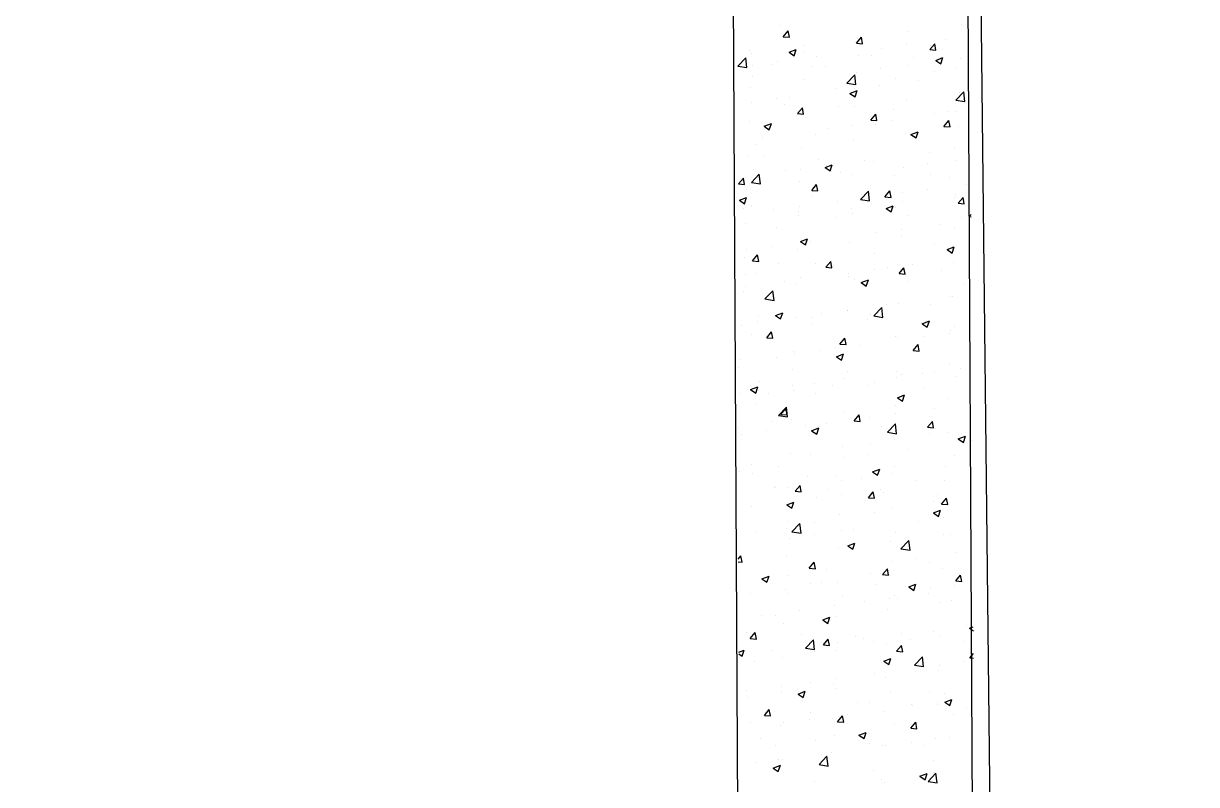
# Model space of a CAD drawing. Header units: millimetres. Extents: x 331487 to 517269, y 198509 to 399936.
# Drawn here: x 448285 to 449434, y 317295 to 318041 of the extents above; entities that cross this region are included whole.
import ezdxf

# ---------------------------------------------------------------- set-up
doc = ezdxf.new("R2010")
doc.units = ezdxf.units.MM
doc.header["$MEASUREMENT"] = 0
doc.layers.add('9th_plot boundry', color=1, linetype='Continuous')
doc.layers.add('COLUMN', color=6, linetype='Continuous')

msp = doc.modelspace()

# ---------------------------------------------------------------- linework, layer by layer
at = {"layer": '9th_plot boundry'}
msp.add_line((449434.4, 299006.3), (448946.6, 343103.6), dxfattribs=at)
msp.add_lwpolyline([(448946.6, 343103.6), (414422.2, 340817.1, 0.386106), (408845.6, 334960.7), (408845.6, 299960.7), (449434.4, 299006.3)], format="xyb", close=True, dxfattribs=at)
at = {"layer": 'COLUMN'}
for p, q in [((448972.9, 319477.3), (449064.3, 302244.5)), ((449202.9, 319478.5), (449294.4, 302239))]:
    msp.add_line(p, q, dxfattribs=at)
at = {"layer": 'COLUMN', "color": 2, "linetype": 'Continuous'}
for p, q in [((449025.6, 318039.1), (449025.6, 318039.1)), ((449204.6, 318039.9), (449204.6, 318039.9)), ((449029.6, 318027.6), (449034.5, 318033.4)), ((449029.6, 318027.6), (449035.6, 318027.1)), ((449035.6, 318027.1), (449034.5, 318033.4)), ((449101.4, 318021.3), (449106.2, 318027.1)), ((449102.1, 318026), (449102.1, 318026)), ((449107.3, 318020.8), (449106.2, 318027.1)), ((449152.7, 318032.4), (449152.7, 318032.4)), ((448996.8, 318014.2), (448996.8, 318014.2)), ((449035.3, 318012.5), (449042.3, 318015.2)), ((449040.2, 318009.1), (449042.3, 318015.2)), ((449050.8, 318019), (449050.8, 318019)), ((449101.4, 318021.3), (449107.3, 318020.8)), ((449125.4, 318016.3), (449125.4, 318016.3)), ((449150.4, 318019.6), (449150.4, 318019.6)), ((449173.1, 318015.1), (449177.9, 318020.8)), ((449173.1, 318015.1), (449179.1, 318014.6)), ((449174.1, 318019), (449174.1, 318019)), ((449179.1, 318014.5), (449177.9, 318020.8)), ((449188.3, 318024.6), (449188.3, 318024.6)), ((448985.1, 317998.8), (448992.9, 318006.9)), ((448994, 317997.4), (448992.9, 318006.9)), ((448998.9, 318011.5), (448998.9, 318011.5)), ((449024.3, 318003), (449024.3, 318003)), ((449035.3, 318012.5), (449040.2, 318009.1)), ((449050.2, 318011.9), (449050.2, 318011.9)), ((449062.2, 318008), (449062.2, 318008)), ((449103.6, 318009.7), (449103.6, 318009.7)), ((449115.7, 318009), (449115.7, 318009)), ((449157, 318007.4), (449157, 318007.4)), ((449179, 318004.5), (449186, 318007.2)), ((449179, 318004.5), (449183.9, 318001.1)), ((449183.9, 318001.1), (449186, 318007.2)), ((449203.4, 318006.6), (449203.4, 318006.6)), ((449210.4, 318005.2), (449210.4, 318005.2)), ((448985.1, 317998.8), (448994, 317997.4)), ((448999.3, 317999.7), (448999.3, 317999.7)), ((449017.9, 318000.8), (449017.9, 318000.8)), ((449057.4, 317999), (449057.4, 317999)), ((449071.3, 317998.5), (449071.3, 317998.5)), ((449100.9, 317992.7), (449100.9, 317992.7)), ((449124.7, 317996.3), (449124.7, 317996.3)), ((449151.4, 317999.1), (449151.4, 317999.1)), ((449178.1, 317994), (449178.1, 317994)), ((449198, 317997.1), (449198, 317997.1)), ((448999.1, 317989), (448999.1, 317989)), ((449049.6, 317985.7), (449049.6, 317985.7)), ((449091.8, 317982.3), (449099.6, 317990.4)), ((449091.8, 317982.3), (449100.7, 317980.9)), ((449100.7, 317980.9), (449099.6, 317990.4)), ((449124.1, 317980.1), (449124.1, 317980.1)), ((449139.7, 317987.1), (449139.7, 317987.1)), ((449162, 317985.1), (449162, 317985.1)), ((448997.6, 317978.2), (448997.6, 317978.2)), ((449035.9, 317968.5), (449035.9, 317968.5)), ((449081.4, 317977), (449081.4, 317977)), ((449094.9, 317972.2), (449101.9, 317974.9)), ((449094.9, 317972.2), (449099.9, 317968.9)), ((449099.1, 317976.8), (449099.1, 317976.8)), ((449099.9, 317968.9), (449101.9, 317974.9)), ((449198.5, 317965.7), (449206.3, 317973.8)), ((449202.2, 317973.3), (449202.2, 317973.3)), ((449207.4, 317964.3), (449206.3, 317973.8)), ((448998, 317963.5), (448998, 317963.5)), ((449023.1, 317967), (449023.1, 317967)), ((449030.3, 317961.1), (449030.3, 317961.1)), ((449043.5, 317952.4), (449048.3, 317958.2)), ((449049.5, 317951.9), (449048.3, 317958.1)), ((449083.7, 317958.9), (449083.7, 317958.9)), ((449099.7, 317959.4), (449099.7, 317959.4)), ((449137.1, 317956.6), (449137.1, 317956.6)), ((449150.2, 317965.8), (449150.2, 317965.8)), ((449198.5, 317965.7), (449207.4, 317964.3)), ((448996.4, 317944.9), (448996.4, 317944.9)), ((449043.5, 317952.4), (449049.5, 317951.9)), ((449048.4, 317952.4), (449048.4, 317952.4)), ((449115.2, 317946.1), (449120.1, 317951.9)), ((449115.2, 317946.1), (449121.2, 317945.6)), ((449121.2, 317945.6), (449120.1, 317951.9)), ((449135.7, 317945.7), (449135.7, 317945.7)), ((449177.9, 317952.1), (449177.9, 317952.1)), ((449187, 317939.9), (449191.8, 317945.6)), ((449190.5, 317954.3), (449190.5, 317954.3)), ((449192.9, 317939.3), (449191.8, 317945.6)), ((449198.8, 317954), (449198.8, 317954)), ((449010.9, 317940), (449017.9, 317942.7)), ((449010.9, 317940), (449015.9, 317936.6)), ((449015.9, 317936.6), (449017.9, 317942.7)), ((449072.8, 317937.4), (449072.8, 317937.4)), ((449097.8, 317940.7), (449097.8, 317940.7)), ((449119.6, 317942), (449119.6, 317942)), ((449154.6, 317932), (449161.6, 317934.7)), ((449159.6, 317928.6), (449161.6, 317934.7)), ((449187, 317939.9), (449192.9, 317939.3)), ((449200.9, 317940.1), (449200.9, 317940.1)), ((449002.9, 317922), (449002.9, 317922)), ((449009.6, 317929.1), (449009.6, 317929.1)), ((449061.3, 317932), (449061.3, 317932)), ((449098.5, 317926.2), (449098.5, 317926.2)), ((449149, 317932.6), (449149, 317932.6)), ((449154.6, 317932), (449159.6, 317928.6)), ((448995.2, 317911.6), (448995.2, 317911.6)), ((449047.1, 317919.1), (449047.1, 317919.1)), ((449172.5, 317914.6), (449172.5, 317914.6)), ((449197.5, 317917.9), (449197.5, 317917.9)), ((449010.9, 317910), (449010.9, 317910)), ((449064.2, 317907.8), (449064.2, 317907.8)), ((449070.6, 317899.7), (449077.6, 317902.4)), ((449070.6, 317899.7), (449075.6, 317896.4)), ((449071.5, 317901.3), (449071.5, 317901.3)), ((449075.6, 317896.4), (449077.6, 317902.4)), ((449109.4, 317906.2), (449109.4, 317906.2)), ((449117.6, 317905.5), (449117.6, 317905.5)), ((449147.8, 317899.3), (449147.8, 317899.3)), ((449171, 317903.2), (449171, 317903.2)), ((449199.7, 317906.8), (449199.7, 317906.8)), ((448985.7, 317883.5), (448990.5, 317889.2)), ((448991.6, 317882.9), (448990.5, 317889.2)), ((448998.3, 317884.8), (449006.1, 317893)), ((449007.2, 317883.5), (449006.1, 317893)), ((449031.9, 317896.6), (449031.9, 317896.6)), ((449046.5, 317898), (449046.5, 317898)), ((449085.3, 317894.3), (449085.3, 317894.3)), ((449097.3, 317892.9), (449097.3, 317892.9)), ((449138.7, 317892.1), (449138.7, 317892.1)), ((449173.8, 317892.4), (449173.8, 317892.4)), ((449192.1, 317889.8), (449192.1, 317889.8)), ((448985.7, 317883.5), (448991.6, 317882.9)), ((448994, 317878.3), (448994, 317878.3)), ((448998.3, 317884.8), (449007.2, 317883.5)), ((449045.9, 317885.8), (449045.9, 317885.8)), ((449057.4, 317877.2), (449062.2, 317882.9)), ((449057.4, 317877.2), (449063.4, 317876.7)), ((449063.4, 317876.7), (449062.2, 317882.9)), ((449105.1, 317868.3), (449112.9, 317876.4)), ((449114, 317866.9), (449112.9, 317876.4)), ((449115.4, 317882.4), (449115.4, 317882.4)), ((449129.1, 317870.9), (449133.9, 317876.7)), ((449135.1, 317870.4), (449133.9, 317876.7)), ((449171.2, 317878.4), (449171.2, 317878.4)), ((449209.1, 317883.4), (449209.1, 317883.4)), ((448986.6, 317867.5), (448993.6, 317870.2)), ((448986.6, 317867.5), (448991.6, 317864.1)), ((448991.6, 317864.1), (448993.6, 317870.2)), ((449057.1, 317872.4), (449057.1, 317872.4)), ((449083.1, 317866.8), (449083.1, 317866.8)), ((449105.1, 317868.3), (449114, 317866.9)), ((449129.1, 317870.9), (449135.1, 317870.4)), ((449146.2, 317875.1), (449146.2, 317875.1)), ((449146.6, 317866), (449146.6, 317866)), ((449197.7, 317870.4), (449197.7, 317870.4)), ((449198.5, 317873.5), (449198.5, 317873.5)), ((449200.8, 317864.6), (449205.7, 317870.4)), ((449200.8, 317864.6), (449206.8, 317864.1)), ((449206.8, 317864.1), (449205.7, 317870.4)), ((448991, 317859.2), (448991, 317859.2)), ((448998.8, 317862.4), (448998.8, 317862.4)), ((449020.1, 317858.5), (449020.1, 317858.5)), ((449044.3, 317856.9), (449044.3, 317856.9)), ((449045.2, 317861.8), (449045.2, 317861.8)), ((449096.1, 317859.6), (449096.1, 317859.6)), ((449097.7, 317854.7), (449097.7, 317854.7)), ((449130.3, 317859.5), (449137.3, 317862.1)), ((449130.3, 317859.5), (449135.3, 317856.1)), ((449135.3, 317856.1), (449137.3, 317862.1)), ((449139.4, 317860.4), (449139.4, 317860.4)), ((449211.8, 317851.7), (449213.6, 317853.7)), ((448992.8, 317845), (448992.8, 317845)), ((449044.7, 317852.5), (449044.7, 317852.5)), ((449081.1, 317850.4), (449081.1, 317850.4)), ((449151.1, 317852.4), (449151.1, 317852.4)), ((449182.8, 317844), (449182.8, 317844)), ((449204.5, 317850.2), (449204.5, 317850.2)), ((449211.8, 317851.7), (449213.7, 317851.4)), ((449022.8, 317840.4), (449022.8, 317840.4)), ((449046.3, 317827.2), (449053.3, 317829.9)), ((449051.3, 317823.8), (449053.3, 317829.9)), ((449119.9, 317835.7), (449119.9, 317835.7)), ((449144.9, 317839), (449144.9, 317839)), ((449145.4, 317832.7), (449145.4, 317832.7)), ((449197.3, 317840.2), (449197.3, 317840.2)), ((448993.8, 317819.1), (448993.8, 317819.1)), ((449018.9, 317822.4), (449018.9, 317822.4)), ((449043.5, 317819.2), (449043.5, 317819.2)), ((449046.3, 317827.2), (449051.3, 317823.8)), ((449056.7, 317827.4), (449056.7, 317827.4)), ((449094.8, 317826.3), (449094.8, 317826.3)), ((449177.6, 317825.4), (449177.6, 317825.4)), ((449190, 317819.2), (449197, 317821.9)), ((449190, 317819.2), (449195, 317815.8)), ((449195, 317815.8), (449197, 317821.9)), ((448991.6, 317811.7), (448991.6, 317811.7)), ((448999.5, 317808.2), (449004.4, 317814)), ((448999.5, 317808.2), (449005.5, 317807.7)), ((449005.5, 317807.7), (449004.4, 317814)), ((449071.3, 317802), (449076.1, 317807.7)), ((449077.2, 317801.4), (449076.1, 317807.7)), ((449119.3, 317815.4), (449119.3, 317815.4)), ((449196.1, 317806.9), (449196.1, 317806.9)), ((449002.6, 317795.4), (449002.6, 317795.4)), ((449024.9, 317805.8), (449024.9, 317805.8)), ((449061, 317805.4), (449061, 317805.4)), ((449071.3, 317802), (449077.2, 317801.4)), ((449078.3, 317803.6), (449078.3, 317803.6)), ((449093.6, 317796.2), (449093.6, 317796.2)), ((449118.6, 317799.5), (449118.6, 317799.5)), ((449131.6, 317801.3), (449131.6, 317801.3)), ((449143, 317795.7), (449147.8, 317801.4)), ((449143, 317795.7), (449149, 317795.2)), ((449144.1, 317799.4), (449144.1, 317799.4)), ((449149, 317795.2), (449147.8, 317801.4)), ((449156.5, 317804.5), (449156.5, 317804.5)), ((449185, 317799.1), (449185, 317799.1)), ((448992.6, 317794.6), (448992.6, 317794.6)), ((449030.4, 317787.9), (449030.4, 317787.9)), ((449042.3, 317786), (449042.3, 317786)), ((449046, 317792.4), (449046, 317792.4)), ((449093.6, 317793), (449093.6, 317793)), ((449099.3, 317790.1), (449099.3, 317790.1)), ((449106, 317786.9), (449113, 317789.6)), ((449106, 317786.9), (449110.9, 317783.6)), ((449110.9, 317783.6), (449113, 317789.6)), ((449152.7, 317787.9), (449152.7, 317787.9)), ((449206.1, 317785.6), (449206.1, 317785.6)), ((448990.3, 317778.5), (448990.3, 317778.5)), ((448992.6, 317782.9), (448992.6, 317782.9)), ((449011.6, 317770.9), (449019.4, 317779)), ((449020.5, 317769.5), (449019.4, 317779)), ((449193.3, 317773.4), (449193.3, 317773.4)), ((449194.9, 317773.6), (449194.9, 317773.6)), ((449011.6, 317770.9), (449020.5, 317769.5)), ((449118.3, 317754.3), (449126.1, 317762.4)), ((449127.2, 317752.9), (449126.1, 317762.4)), ((449130.2, 317765.1), (449130.2, 317765.1)), ((449142.9, 317766.1), (449142.9, 317766.1)), ((449173.5, 317765.8), (449173.5, 317765.8)), ((449005, 317755), (449005, 317755)), ((449022, 317754.7), (449029, 317757.4)), ((449022, 317754.7), (449026.9, 317751.3)), ((449026.9, 317751.3), (449029, 317757.4)), ((449041.1, 317752.7), (449041.1, 317752.7)), ((449058.4, 317752.7), (449058.4, 317752.7)), ((449067.3, 317756.8), (449067.3, 317756.8)), ((449092.3, 317760.1), (449092.3, 317760.1)), ((449092.4, 317759.7), (449092.4, 317759.7)), ((449111.7, 317750.5), (449111.7, 317750.5)), ((449115.1, 317755.8), (449115.1, 317755.8)), ((449118.3, 317754.3), (449127.2, 317752.9)), ((448989.1, 317745.2), (448989.1, 317745.2)), ((449004.1, 317748.5), (449004.1, 317748.5)), ((449013.4, 317733), (449018.2, 317738.8)), ((449019.4, 317732.5), (449018.2, 317738.8)), ((449056.8, 317745.7), (449056.8, 317745.7)), ((449165.1, 317748.2), (449165.1, 317748.2)), ((449165.7, 317746.7), (449172.7, 317749.4)), ((449165.7, 317746.7), (449170.6, 317743.3)), ((449170.6, 317743.3), (449172.7, 317749.4)), ((449193.6, 317740.3), (449193.6, 317740.3)), ((449197.4, 317743.8), (449197.4, 317743.8)), ((448998.5, 317735.7), (448998.5, 317735.7)), ((449013.4, 317733), (449019.4, 317732.5)), ((449085.1, 317726.7), (449090, 317732.5)), ((449085.1, 317726.7), (449091.1, 317726.2)), ((449091.1, 317726.2), (449090, 317732.5)), ((449091.2, 317726.4), (449091.2, 317726.4)), ((449139.1, 317733.8), (449139.1, 317733.8)), ((449141.7, 317732.8), (449141.7, 317732.8)), ((449167, 317734), (449167, 317734)), ((449192.1, 317737.2), (449192.1, 317737.2)), ((449039.9, 317719.4), (449039.9, 317719.4)), ((449041, 317717.4), (449041, 317717.4)), ((449066, 317720.7), (449066, 317720.7)), ((449080.8, 317723.8), (449080.8, 317723.8)), ((449081.6, 317714.4), (449088.6, 317717.1)), ((449086.6, 317711.1), (449088.6, 317717.1)), ((449103.9, 317725.6), (449103.9, 317725.6)), ((449156.9, 317720.5), (449161.7, 317726.2)), ((449156.9, 317720.5), (449162.8, 317719.9)), ((449162.8, 317719.9), (449161.7, 317726.2)), ((448985.5, 317703.9), (448985.5, 317703.9)), ((448987.9, 317711.9), (448987.9, 317711.9)), ((449022.5, 317713.8), (449022.5, 317713.8)), ((449081.6, 317714.4), (449086.6, 317711.1)), ((449192.4, 317707), (449192.4, 317707)), ((449038.9, 317701.6), (449038.9, 317701.6)), ((449090, 317693.1), (449090, 317693.1)), ((449092.3, 317699.4), (449092.3, 317699.4)), ((449140.5, 317699.5), (449140.5, 317699.5)), ((449140.7, 317694.5), (449140.7, 317694.5)), ((449145.7, 317697.1), (449145.7, 317697.1)), ((449165.8, 317697.8), (449165.8, 317697.8)), ((449177.3, 317698.8), (449177.3, 317698.8)), ((449199, 317694.9), (449199, 317694.9)), ((449203.6, 317702.8), (449203.6, 317702.8)), ((448997.6, 317682.2), (449004.6, 317684.9)), ((448997.6, 317682.2), (449002.6, 317678.8)), ((449002.6, 317678.8), (449004.6, 317684.9)), ((449006.6, 317690.5), (449006.6, 317690.5)), ((449038.6, 317686.1), (449038.6, 317686.1)), ((449039.7, 317681.2), (449039.7, 317681.2)), ((449060, 317688.2), (449060, 317688.2)), ((449077.6, 317686.2), (449077.6, 317686.2)), ((449113.4, 317686), (449113.4, 317686)), ((449119, 317688.8), (449119, 317688.8)), ((449166.7, 317683.7), (449166.7, 317683.7)), ((448986.7, 317678.6), (448986.7, 317678.6)), ((449014.7, 317677.9), (449014.7, 317677.9)), ((449060.7, 317678.8), (449060.7, 317678.8)), ((449141.3, 317674.2), (449148.3, 317676.9)), ((449141.3, 317674.2), (449146.3, 317670.8)), ((449146.3, 317670.8), (449148.3, 317676.9)), ((449191.2, 317673.7), (449191.2, 317673.7)), ((449002.3, 317668.8), (449002.3, 317668.8)), ((449024.9, 317656.9), (449032.6, 317665)), ((449027.3, 317657.8), (449032.1, 317663.5)), ((449027.3, 317657.8), (449033.3, 317657.3)), ((449033.3, 317657.3), (449032.1, 317663.5)), ((449033.7, 317655.5), (449032.6, 317665)), ((449088.8, 317659.8), (449088.8, 317659.8)), ((449139.3, 317666.2), (449139.3, 317666.2)), ((449139.5, 317658.4), (449139.5, 317658.4)), ((449177.3, 317663.4), (449177.3, 317663.4)), ((449019, 317650.8), (449019, 317650.8)), ((449024.9, 317656.9), (449033.7, 317655.5)), ((449037.4, 317652.8), (449037.4, 317652.8)), ((449051.3, 317646.8), (449051.3, 317646.8)), ((449072.4, 317648.6), (449072.4, 317648.6)), ((449099, 317651.5), (449103.8, 317657.3)), ((449099, 317651.5), (449105, 317651)), ((449105, 317651), (449103.8, 317657.3)), ((449114.4, 317655.1), (449114.4, 317655.1)), ((449125.8, 317646.3), (449125.8, 317646.3)), ((449131.6, 317640.4), (449139.4, 317648.5)), ((449140.5, 317639), (449139.4, 317648.5)), ((449170.7, 317645.3), (449175.6, 317651)), ((449176.7, 317644.7), (449175.6, 317651)), ((448985.5, 317645.3), (448985.5, 317645.3)), ((448988.4, 317638.5), (448988.4, 317638.5)), ((449013.4, 317641.8), (449013.4, 317641.8)), ((449057.3, 317641.9), (449064.3, 317644.6)), ((449057.3, 317641.9), (449062.3, 317638.6)), ((449062.3, 317638.6), (449064.3, 317644.6)), ((449131.6, 317640.4), (449140.5, 317639)), ((449170.7, 317645.3), (449176.7, 317644.7)), ((449173.2, 317639.1), (449173.2, 317639.1)), ((449179.1, 317644), (449179.1, 317644)), ((449190, 317640.4), (449190, 317640.4)), ((449201, 317633.9), (449208, 317636.6)), ((449206, 317630.5), (449208, 317636.6)), ((449087.5, 317626.5), (449087.5, 317626.5)), ((449114.9, 317629.1), (449114.9, 317629.1)), ((449138.1, 317633), (449138.1, 317633)), ((449151, 317623.9), (449151, 317623.9)), ((449201, 317633.9), (449206, 317630.5)), ((449214.2, 317632.2), (449214.2, 317632.2)), ((449036.2, 317619.5), (449036.2, 317619.5)), ((449056.5, 317619.1), (449056.5, 317619.1)), ((449088.1, 317615.6), (449088.1, 317615.6)), ((449113.2, 317618.9), (449113.2, 317618.9)), ((449197.1, 317617.2), (449197.1, 317617.2)), ((448987.1, 317602.3), (448987.1, 317602.3)), ((448998.2, 317609.1), (448998.2, 317609.1)), ((449025, 317607.3), (449025, 317607.3)), ((449117, 317601.6), (449124, 317604.3)), ((449117, 317601.6), (449122, 317598.3)), ((449122, 317598.3), (449124, 317604.3)), ((449138.8, 317607.2), (449138.8, 317607.2)), ((449188.8, 317607.2), (449188.8, 317607.2)), ((448999.5, 317599.7), (448999.5, 317599.7)), ((449052.9, 317597.5), (449052.9, 317597.5)), ((449080.5, 317597.2), (449080.5, 317597.2)), ((449086.3, 317593.3), (449086.3, 317593.3)), ((449106.3, 317595.2), (449106.3, 317595.2)), ((449136.8, 317599.7), (449136.8, 317599.7)), ((449159.7, 317592.9), (449159.7, 317592.9)), ((449187.9, 317592.8), (449187.9, 317592.8)), ((449212.9, 317596.1), (449212.9, 317596.1)), ((449213, 317590.7), (449213, 317590.7)), ((449020.6, 317586.3), (449020.6, 317586.3)), ((449022.2, 317587.1), (449022.2, 317587.1)), ((449035, 317586.2), (449035, 317586.2)), ((449041.2, 317582.6), (449046, 317588.3)), ((449041.2, 317582.6), (449047.1, 317582.1)), ((449047.1, 317582.1), (449046, 317588.3)), ((449074, 317584), (449074, 317584)), ((449086.8, 317579.5), (449086.8, 317579.5)), ((449112.9, 317576.3), (449117.7, 317582.1)), ((449118.9, 317575.8), (449117.7, 317582)), ((449124.7, 317584.5), (449124.7, 317584.5)), ((449127.4, 317581.8), (449127.4, 317581.8)), ((449180.8, 317579.5), (449180.8, 317579.5)), ((448998.7, 317567.9), (448998.7, 317567.9)), ((449033, 317569.4), (449040, 317572.1)), ((449033, 317569.4), (449038, 317566)), ((449038, 317566), (449040, 317572.1)), ((449061.8, 317576.2), (449061.8, 317576.2)), ((449112.9, 317576.3), (449118.9, 317575.8)), ((449135.6, 317566.4), (449135.6, 317566.4)), ((449177, 317572.2), (449177, 317572.2)), ((449184.6, 317570), (449189.4, 317575.8)), ((449184.6, 317570), (449190.6, 317569.5)), ((449187.6, 317573.9), (449187.6, 317573.9)), ((449190.6, 317569.5), (449189.4, 317575.8)), ((449085.1, 317560), (449085.1, 317560)), ((449118.7, 317562.2), (449118.7, 317562.2)), ((449176.7, 317561.4), (449183.7, 317564.1)), ((449176.7, 317561.4), (449181.7, 317558)), ((449181.7, 317558), (449183.7, 317564.1)), ((449186.6, 317556.6), (449186.6, 317556.6)), ((449033, 317546.6), (449033, 317546.6)), ((449033.8, 317552.9), (449033.8, 317552.9)), ((449038.1, 317543), (449045.9, 317551.1)), ((449038.1, 317543), (449047, 317541.6)), ((449047, 317541.6), (449045.9, 317551.1)), ((449060.4, 317552.1), (449060.4, 317552.1)), ((449086.4, 317544.4), (449086.4, 317544.4)), ((449098.4, 317545), (449098.4, 317545)), ((449161.6, 317553.3), (449161.6, 317553.3)), ((449002.1, 317542.1), (449002.1, 317542.1)), ((449035.5, 317536.7), (449035.5, 317536.7)), ((449060.5, 317540), (449060.5, 317540)), ((449092.7, 317529.1), (449099.7, 317531.8)), ((449097.6, 317525.8), (449099.7, 317531.8)), ((449134.4, 317533.1), (449134.4, 317533.1)), ((449139.8, 317542.1), (449139.8, 317542.1)), ((449144.8, 317526.4), (449152.6, 317534.5)), ((449153.7, 317525), (449152.6, 317534.5)), ((449186.3, 317540.6), (449186.3, 317540.6)), ((449193.2, 317539.9), (449193.2, 317539.9)), ((449032.6, 317519.6), (449032.6, 317519.6)), ((449083.9, 317526.7), (449083.9, 317526.7)), ((449092.7, 317529.1), (449097.6, 317525.8)), ((449144.8, 317526.4), (449153.7, 317525)), ((449198.2, 317522.2), (449198.2, 317522.2)), ((448985.4, 317516.1), (448988.1, 317519.4)), ((448985.4, 317513.5), (448989.3, 317513.1)), ((448989.3, 317513.1), (448988.1, 317519.4)), ((449055, 317507.4), (449059.9, 317513.1)), ((449061, 317506.8), (449059.9, 317513.1)), ((449135.3, 317513.9), (449135.3, 317513.9)), ((449160.3, 317517.2), (449160.3, 317517.2)), ((449172.9, 317512.5), (449172.9, 317512.5)), ((449008.6, 317496.9), (449015.7, 317499.6)), ((449008.6, 317496.9), (449013.6, 317493.5)), ((449009.2, 317497.3), (449009.2, 317497.3)), ((449013.6, 317493.5), (449015.6, 317499.6)), ((449034.2, 317500.6), (449034.2, 317500.6)), ((449055, 317507.4), (449061, 317506.8)), ((449072.1, 317505.6), (449072.1, 317505.6)), ((449114.6, 317502.5), (449114.6, 317502.5)), ((449126.8, 317501.1), (449131.6, 317506.8)), ((449126.8, 317501.1), (449132.7, 317500.6)), ((449132.7, 317500.6), (449131.6, 317506.8)), ((449133.2, 317499.8), (449133.2, 317499.8)), ((449185.1, 317507.3), (449185.1, 317507.3)), ((449198.5, 317494.8), (449203.3, 317500.6)), ((449204.5, 317494.3), (449203.3, 317500.6)), ((449013.5, 317495.5), (449013.5, 317495.5)), ((449031.3, 317486.4), (449031.3, 317486.4)), ((449056.2, 317492.5), (449056.2, 317492.5)), ((449066.9, 317493.3), (449066.9, 317493.3)), ((449082.7, 317493.4), (449082.7, 317493.4)), ((449120.3, 317491), (449120.3, 317491)), ((449152.4, 317488.9), (449159.4, 317491.6)), ((449152.4, 317488.9), (449157.3, 317485.5)), ((449157.3, 317485.5), (449159.4, 317491.6)), ((449173.7, 317488.8), (449173.7, 317488.8)), ((449196.8, 317490.5), (449196.8, 317490.5)), ((449198.5, 317494.8), (449204.5, 317494.3)), ((448997.9, 317482.5), (448997.9, 317482.5)), ((449034.6, 317482.1), (449034.6, 317482.1)), ((449088, 317479.8), (449088, 317479.8)), ((449109, 317474.5), (449109, 317474.5)), ((449134, 317477.8), (449134, 317477.8)), ((449138.5, 317480.5), (449138.5, 317480.5)), ((449141.4, 317477.6), (449141.4, 317477.6)), ((449171.9, 317482.7), (449171.9, 317482.7)), ((449183.9, 317474), (449183.9, 317474)), ((449194.8, 317475.3), (449194.8, 317475.3)), ((449045.8, 317466.1), (449045.8, 317466.1)), ((449080.2, 317470.5), (449080.2, 317470.5)), ((449132, 317466.5), (449132, 317466.5)), ((449007.9, 317461.2), (449007.9, 317461.2)), ((449021.9, 317460.5), (449021.9, 317460.5)), ((449030.1, 317453.1), (449030.1, 317453.1)), ((449068.3, 317456.6), (449075.3, 317459.3)), ((449068.3, 317456.6), (449073.3, 317453.3)), ((449073.3, 317453.3), (449075.3, 317459.3)), ((449081.5, 317460.1), (449081.5, 317460.1)), ((449208.7, 317451.6), (449208.7, 317451.6)), ((448993.6, 317444.7), (448993.6, 317444.7)), ((448997.2, 317438.4), (449002, 317444.2)), ((449003.2, 317437.9), (449002, 317444.2)), ((449047, 317442.4), (449047, 317442.4)), ((449100.4, 317440.2), (449100.4, 317440.2)), ((449145.6, 317443.3), (449145.6, 317443.3)), ((449176.7, 317445.5), (449176.7, 317445.5)), ((449182.7, 317440.7), (449182.7, 317440.7)), ((449212.1, 317448.6), (449215.7, 317450)), ((449212.1, 317448.6), (449215.8, 317446.1)), ((448997.2, 317438.4), (449003.2, 317437.9)), ((449051.4, 317429), (449059.2, 317437.1)), ((449051.4, 317429), (449060.3, 317427.6)), ((449060.3, 317427.6), (449059.2, 317437.1)), ((449068.9, 317432.1), (449073.7, 317437.9)), ((449068.9, 317432.1), (449074.9, 317431.6)), ((449074.9, 317431.6), (449073.7, 317437.9)), ((449082.6, 317435), (449082.6, 317435)), ((449107.7, 317438.3), (449107.7, 317438.3)), ((449118.4, 317435.5), (449118.4, 317435.5)), ((449130.8, 317433.2), (449130.8, 317433.2)), ((449140.6, 317425.9), (449145.5, 317431.6)), ((449146.6, 317425.3), (449145.5, 317431.6)), ((449153.8, 317437.9), (449153.8, 317437.9)), ((449207.2, 317435.7), (449207.2, 317435.7)), ((448985.9, 317425), (448991.3, 317427.1)), ((448985.9, 317423.3), (448989.3, 317421)), ((448989.3, 317421), (448991.3, 317427.1)), ((449019.5, 317426.7), (449019.5, 317426.7)), ((449028.9, 317419.8), (449028.9, 317419.8)), ((449060.1, 317425.5), (449060.1, 317425.5)), ((449080.3, 317426.8), (449080.3, 317426.8)), ((449128, 317416.4), (449135, 317419)), ((449128, 317416.4), (449133, 317413)), ((449133, 317413), (449135, 317419)), ((449140.6, 317425.9), (449146.6, 317425.3)), ((449158.1, 317412.4), (449165.9, 317420.6)), ((449167, 317411.1), (449165.9, 317420.6)), ((449212.4, 317419.6), (449215.9, 317423.8)), ((449212.4, 317419.6), (449215.9, 317419.3)), ((449001.8, 317415.5), (449001.8, 317415.5)), ((449158.1, 317412.4), (449167, 317411.1)), ((449181.5, 317407.4), (449181.5, 317407.4)), ((449182.4, 317412.2), (449182.4, 317412.2)), ((449207.4, 317415.5), (449207.4, 317415.5)), ((449056.3, 317395.6), (449056.3, 317395.6)), ((449079, 317393.5), (449079, 317393.5)), ((449081.4, 317398.9), (449081.4, 317398.9)), ((449119.2, 317403.9), (449119.2, 317403.9)), ((449129.5, 317399.9), (449129.5, 317399.9)), ((448993.2, 317387.3), (448993.2, 317387.3)), ((449027.5, 317391.3), (449027.5, 317391.3)), ((449027.7, 317386.5), (449027.7, 317386.5)), ((449044, 317384.1), (449051, 317386.8)), ((449044, 317384.1), (449049, 317380.7)), ((449049, 317380.7), (449051, 317386.8)), ((449080.9, 317389.1), (449080.9, 317389.1)), ((449134.3, 317386.8), (449134.3, 317386.8)), ((449172.6, 317385.9), (449172.6, 317385.9)), ((449187.7, 317384.6), (449187.7, 317384.6)), ((448995.3, 317380.2), (448995.3, 317380.2)), ((449048.6, 317377.9), (449048.6, 317377.9)), ((449102, 317375.7), (449102, 317375.7)), ((449114.3, 317375.9), (449114.3, 317375.9)), ((449155.4, 317373.4), (449155.4, 317373.4)), ((449156.1, 317372.7), (449156.1, 317372.7)), ((449180.3, 317374.1), (449180.3, 317374.1)), ((449181.1, 317376), (449181.1, 317376)), ((449187.7, 317376.1), (449194.7, 317378.8)), ((449187.7, 317376.1), (449192.7, 317372.7)), ((449192.7, 317372.7), (449194.7, 317378.8)), ((449208.8, 317371.1), (449208.8, 317371.1)), ((449011.1, 317363.2), (449015.9, 317368.9)), ((449011.1, 317363.2), (449017, 317362.7)), ((449017, 317362.7), (449015.9, 317368.9)), ((449055.1, 317359.4), (449055.1, 317359.4)), ((449055.9, 317365.9), (449055.9, 317365.9)), ((449077.8, 317360.2), (449077.8, 317360.2)), ((449082.8, 317356.9), (449087.6, 317362.7)), ((449088.8, 317356.4), (449087.6, 317362.7)), ((449092.9, 317364.4), (449092.9, 317364.4)), ((449128.3, 317366.6), (449128.3, 317366.6)), ((449196.5, 317363.9), (449196.5, 317363.9)), ((448997.6, 317355.8), (448997.6, 317355.8)), ((449026.5, 317353.2), (449026.5, 317353.2)), ((449030, 317356.1), (449030, 317356.1)), ((449082.8, 317356.9), (449088.8, 317356.4)), ((449138.2, 317353.9), (449138.2, 317353.9)), ((449154.5, 317350.7), (449159.3, 317356.4)), ((449154.5, 317350.7), (449160.5, 317350.1)), ((449160.5, 317350.1), (449159.3, 317356.4)), ((449007.7, 317340.5), (449007.7, 317340.5)), ((449061, 317338.3), (449061, 317338.3)), ((449079.9, 317343.9), (449079.9, 317343.9)), ((449103.7, 317343.8), (449110.7, 317346.5)), ((449103.7, 317343.8), (449108.7, 317340.5)), ((449108.7, 317340.5), (449110.7, 317346.5)), ((449114.4, 317336), (449114.4, 317336)), ((449154.8, 317336.6), (449154.8, 317336.6)), ((449179.1, 317340.8), (449179.1, 317340.8)), ((449192.7, 317341.6), (449192.7, 317341.6)), ((449021.6, 317333.9), (449021.6, 317333.9)), ((449066.6, 317325), (449066.6, 317325)), ((449076.6, 317326.9), (449076.6, 317326.9)), ((449127.1, 317333.3), (449127.1, 317333.3)), ((449129.8, 317333.3), (449129.8, 317333.3)), ((449167.8, 317333.7), (449167.8, 317333.7)), ((449003.7, 317316.7), (449003.7, 317316.7)), ((449019.7, 317311.6), (449026.7, 317314.3)), ((449024.6, 317308.2), (449026.7, 317314.3)), ((449025.3, 317319.9), (449025.3, 317319.9)), ((449028.8, 317320), (449028.8, 317320)), ((449064.6, 317315), (449072.4, 317323.1)), ((449064.6, 317315), (449073.5, 317313.6)), ((449073.5, 317313.6), (449072.4, 317323.1)), ((449176.4, 317318.9), (449176.4, 317318.9)), ((449019.7, 317311.6), (449024.7, 317308.2)), ((449118.1, 317308.9), (449118.1, 317308.9)), ((449163.4, 317303.6), (449170.4, 317306.3)), ((449163.4, 317303.6), (449168.4, 317300.2)), ((449166.4, 317302.1), (449166.4, 317302.1)), ((449168.4, 317300.2), (449170.4, 317306.3)), ((449171.4, 317298.5), (449179.1, 317306.6)), ((449177.8, 317307.6), (449177.8, 317307.6)), ((449180.2, 317297.1), (449179.1, 317306.6)), ((449059.8, 317298.9), (449059.8, 317298.9)), ((449125.9, 317300.1), (449125.9, 317300.1)), ((449128.5, 317297.1), (449128.5, 317297.1)), ((449171.4, 317298.5), (449180.2, 317297.1))]:
    msp.add_line(p, q, dxfattribs=at)

doc.saveas('drawing.dxf')
